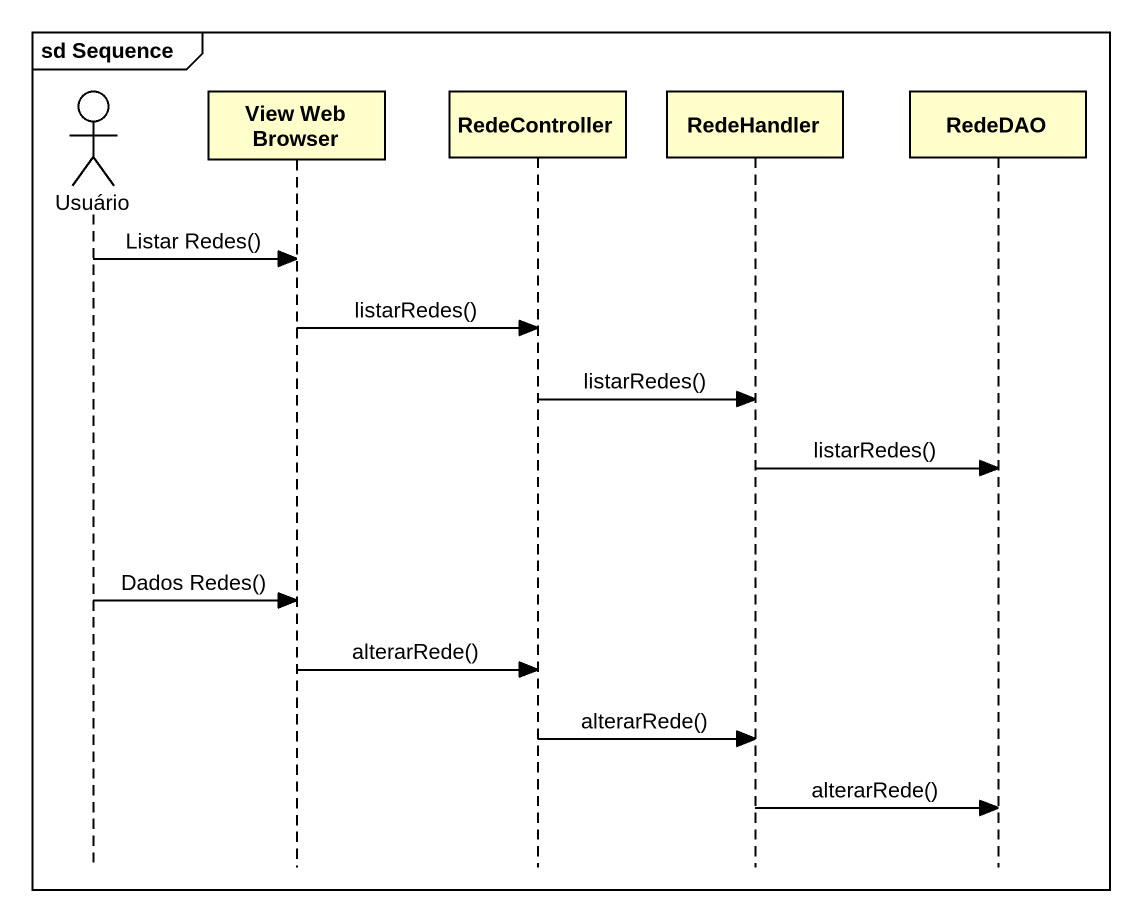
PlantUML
@startuml
mainframe sd Sequence
hide footbox
actor Usuário
participant "View Web Browser" as View_Web_Browser
participant RedeController
participant RedeHandler
participant RedeDAO

Usuário -> View_Web_Browser : Listar Redes()
View_Web_Browser -> RedeController : listarRedes()
RedeController -> RedeHandler : listarRedes()
RedeHandler -> RedeDAO : listarRedes()
Usuário -> View_Web_Browser : Dados Redes()
View_Web_Browser -> RedeController : alterarRede()
RedeController -> RedeHandler : alterarRede()
RedeHandler -> RedeDAO : alterarRede()
@enduml
